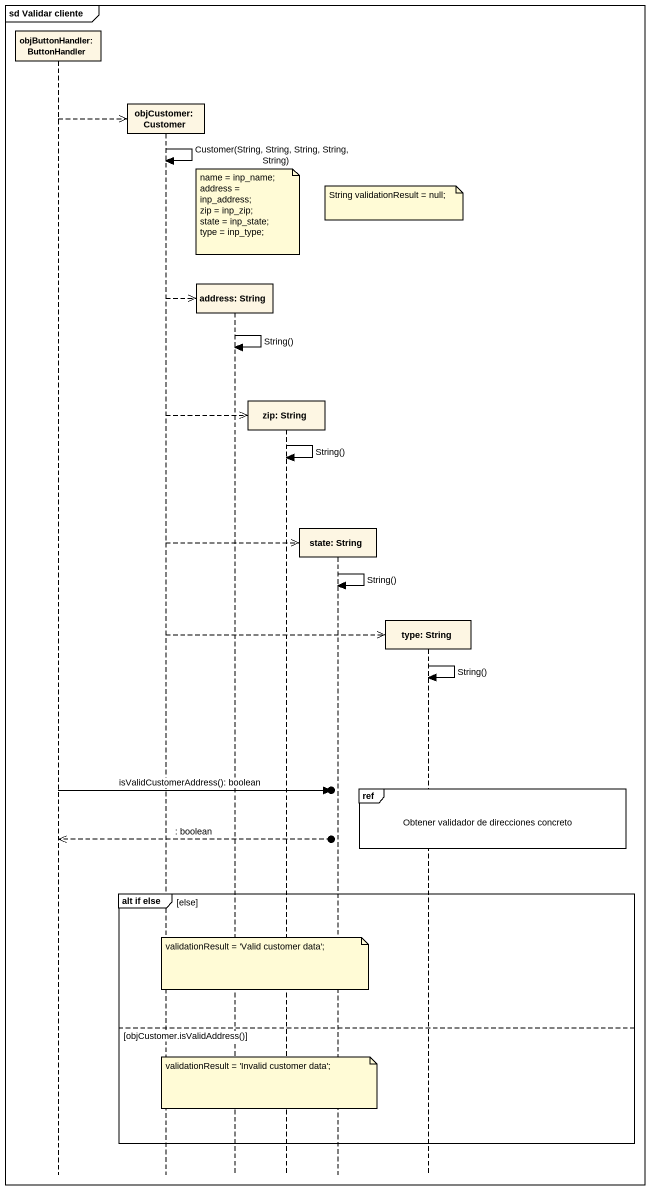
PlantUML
@startuml
mainframe sd Validar cliente
hide footbox
participant "objButtonHandler: ButtonHandler" as objButtonHandler
participant "objCustomer: Customer" as objCustomer_Customer
participant "address: String" as address_String
participant "zip: String" as zip_String
participant "state: String" as state_String
participant "type: String" as type_String

objButtonHandler -->> objCustomer_Customer **
objCustomer_Customer -> objCustomer_Customer : Customer(String, String, String, String, String)
note over type_String : String validationResult = null;
note over address_String
  name = inp_name;
  address = inp_address;
  zip = inp_zip;
  state = inp_state;
  type = inp_type;
end note
objCustomer_Customer -->> address_String **
address_String -> address_String : String()
objCustomer_Customer -->> zip_String **
zip_String -> zip_String : String()
objCustomer_Customer -->> state_String **
state_String -> state_String : String()
objCustomer_Customer -->> type_String **
type_String -> type_String : String()
ref over type_String : Obtener validador de direcciones concreto
objButtonHandler ->o] : isValidCustomerAddress(): boolean
objButtonHandler <<--o] : : boolean
group alt if else [else]
  note over zip_String : validationResult = 'Valid customer data';
else objCustomer.isValidAddress()
  note over zip_String : validationResult = 'Invalid customer data';
end
@enduml
